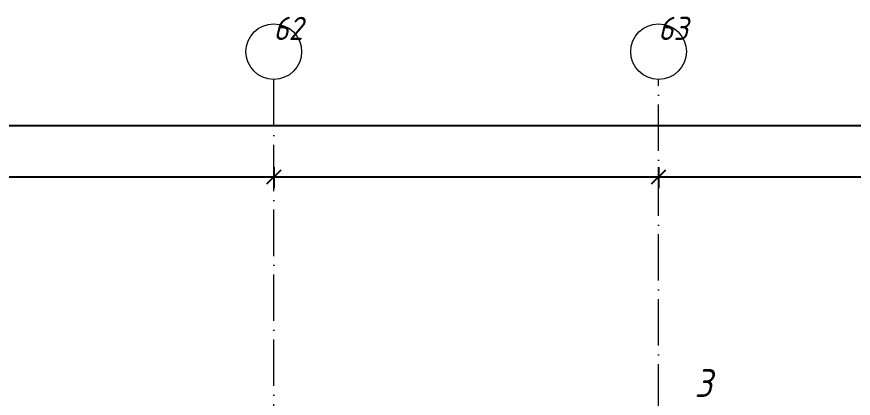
# Model space of a CAD drawing. Header units: millimetres. Extents: x -401725 to 250493, y 305116 to 802890.
# Drawn here: x 235263 to 244285, y 410995 to 415112 of the extents above; entities that cross this region are included whole.
import ezdxf

# ---------------------------------------------------------------- set-up
doc = ezdxf.new("R2010")
doc.units = ezdxf.units.MM
doc.linetypes.add('50_200_ШТРИХ_1Т_ш5_п1_п1_', pattern=[700, 500, -100, 0, -100])
for name, color, linetype, lineweight in [('A-____-____-DIMS', 7, 'Continuous', 9), ('G-____-____-SYMB', 7, 'Continuous', 9), ('S-GRID-____-IDEN', 7, 'Continuous', 9), ('S-GRID-____-OTLN-1', 7, '50_200_ШТРИХ_1Т_ш5_п1_п1_', 9)]:
    doc.layers.add(name, color=color, linetype=linetype, lineweight=lineweight)
doc.styles.add('ISOCPEUR_I', font='isocpeui.ttf', dxfattribs={"width": 0.9, "height": 2.5})
doc.styles.add('ISOCPEUR_I_10', font='isocpeui.ttf', dxfattribs={"width": 0.9, "height": 180})
doc.styles.add('ISOCPEUR_I_9', font='isocpeui.ttf', dxfattribs={"width": 0.9, "height": 250})
doc.dimstyles.new('ISO-2_5_0_9К_БОЛЬШОЙ_ОСИ', dxfattribs={"dimscale": 304.8, "dimtxt": 248.995294, "dimasz": 0.492126, "dimexe": 0.393701, "dimexo": 0, "dimgap": 0, "dimtad": 1, "dimdec": 0, "dimzin": 0, "dimdsep": 46, "dimtxsty": 'ISOCPEUR_I', "dimblk1": 'OBLIQUE', "dimblk2": 'OBLIQUE', "dimsah": 1, "dimcen": 0.09, "dimdle": 0.393701, "dimazin": 0, "dimtfac": 1, "dimtdec": 4, "dimtix": 1, "dimtmove": 0, "dimatfit": 3, "dimfxl": 1, "dimtvp": 1, "dimtolj": 1, "dimtzin": 0, "dimarcsym": 2})
doc.dimstyles.new('ISO-2_5_0_9К_БОЛЬШОЙ_ОСИ_2', dxfattribs={"dimscale": 304.8, "dimtxt": 248.995294, "dimasz": 0.492126, "dimexe": 0.393701, "dimexo": 0, "dimgap": 0, "dimtad": 1, "dimdec": 0, "dimzin": 0, "dimdsep": 46, "dimtxsty": 'ISOCPEUR_I_9', "dimblk1": 'OBLIQUE', "dimblk2": 'OBLIQUE', "dimsah": 1, "dimcen": 0.09, "dimdle": 0.393701, "dimazin": 0, "dimtfac": 1, "dimtdec": 4, "dimtix": 1, "dimtmove": 2, "dimatfit": 3, "dimfxl": 1, "dimtvp": 1, "dimtolj": 1, "dimtzin": 0, "dimarcsym": 2})

# ---------------------------------------------------------------- blocks, each defined once
blk = doc.blocks.new('Ось сетки - Круг_Ø6_00__ISO-2_5_0_9K_-25732049-АР1_План отверстий 3 этажа в осях 1-64_Ю-ЯЯ')
at = {"layer": 'S-GRID-____-IDEN'}
blk.add_circle((0, 0), 3, dxfattribs=at)
blk = doc.blocks.new('_Oblique')
at = {"color": 0, "linetype": 'ByBlock', "lineweight": -2}
blk.add_line((-0.5, -0.5), (0.5, 0.5), dxfattribs=at)
blk = doc.blocks.new('*D9675')
at = {"layer": 'A-____-____-DIMS', "color": 0, "lineweight": -2, "transparency": 16777216}
for p, q in [((233785.4, 413488.8), (233785.4, 413262.7)), ((238035.4, 413488.8), (238035.4, 413262.7)), ((233665.4, 413382.7), (238155.4, 413382.7))]:
    blk.add_line(p, q, dxfattribs=at)
at = {"layer": 'Defpoints', "color": 0, "transparency": 16777216}
for p in [(233785.4, 413488.8), (238035.4, 413488.8), (238035.4, 413382.7)]:
    blk.add_point(p, dxfattribs=at)
at = {"layer": 'A-____-____-DIMS', "color": 0, "lineweight": -2, "transparency": 16777216, "xscale": 150, "yscale": 150, "zscale": 150, "rotation": 180}
blk.add_blockref('_Oblique', (233785.4, 413382.7), dxfattribs=at)
at = {"layer": 'A-____-____-DIMS', "color": 0, "lineweight": -2, "transparency": 16777216, "xscale": 150, "yscale": 150, "zscale": 150}
blk.add_blockref('_Oblique', (238035.4, 413382.7), dxfattribs=at)
at = {"layer": 'A-____-____-DIMS', "color": 0, "transparency": 16777216, "insert": (235910.4, 413383.9), "char_height": 2.5, "width": 781.462, "attachment_point": 5, "style": 'ISOCPEUR_I'}
blk.add_mtext('\\A1;4250', dxfattribs=at)
blk = doc.blocks.new('*D9676')
at = {"layer": 'A-____-____-DIMS', "color": 0, "lineweight": -2, "transparency": 16777216}
for p, q in [((238035.4, 413488.8), (238035.4, 413262.7)), ((242185.4, 413488.8), (242185.4, 413262.7)), ((237915.4, 413382.7), (242305.4, 413382.7))]:
    blk.add_line(p, q, dxfattribs=at)
at = {"layer": 'Defpoints', "color": 0, "transparency": 16777216}
for p in [(238035.4, 413488.8), (242185.4, 413488.8), (242185.4, 413382.7)]:
    blk.add_point(p, dxfattribs=at)
at = {"layer": 'A-____-____-DIMS', "color": 0, "lineweight": -2, "transparency": 16777216, "xscale": 150, "yscale": 150, "zscale": 150, "rotation": 180}
blk.add_blockref('_Oblique', (238035.4, 413382.7), dxfattribs=at)
at = {"layer": 'A-____-____-DIMS', "color": 0, "lineweight": -2, "transparency": 16777216, "xscale": 150, "yscale": 150, "zscale": 150}
blk.add_blockref('_Oblique', (242185.4, 413382.7), dxfattribs=at)
at = {"layer": 'A-____-____-DIMS', "color": 0, "transparency": 16777216, "insert": (240110.4, 413383.9), "char_height": 2.5, "width": 724.002, "attachment_point": 5, "style": 'ISOCPEUR_I'}
blk.add_mtext('\\A1;4150', dxfattribs=at)
blk = doc.blocks.new('*D9677')
at = {"layer": 'A-____-____-DIMS', "color": 0, "lineweight": -2, "transparency": 16777216}
for p, q in [((242185.4, 413488.8), (242185.4, 413262.7)), ((245835.4, 413488.8), (245835.4, 413262.7)), ((242065.4, 413382.7), (245955.4, 413382.7))]:
    blk.add_line(p, q, dxfattribs=at)
at = {"layer": 'Defpoints', "color": 0, "transparency": 16777216}
for p in [(242185.4, 413488.8), (245835.4, 413488.8), (245835.4, 413382.7)]:
    blk.add_point(p, dxfattribs=at)
at = {"layer": 'A-____-____-DIMS', "color": 0, "lineweight": -2, "transparency": 16777216, "xscale": 150, "yscale": 150, "zscale": 150, "rotation": 180}
blk.add_blockref('_Oblique', (242185.4, 413382.7), dxfattribs=at)
at = {"layer": 'A-____-____-DIMS', "color": 0, "lineweight": -2, "transparency": 16777216, "xscale": 150, "yscale": 150, "zscale": 150}
blk.add_blockref('_Oblique', (245835.4, 413382.7), dxfattribs=at)
at = {"layer": 'A-____-____-DIMS', "color": 0, "transparency": 16777216, "insert": (244010.4, 413383.9), "char_height": 2.5, "width": 758.478, "attachment_point": 5, "style": 'ISOCPEUR_I'}
blk.add_mtext('\\A1;3650', dxfattribs=at)
blk = doc.blocks.new('*D9678')
at = {"layer": 'A-____-____-DIMS', "color": 0, "lineweight": -2, "transparency": 16777216}
for p, q in [((142335.4, 414041), (142335.4, 413814.9)), ((245835.4, 414041), (245835.4, 413814.9)), ((142215.4, 413934.9), (193568.8, 413934.9)), ((245955.4, 413934.9), (194447.8, 413934.9))]:
    blk.add_line(p, q, dxfattribs=at)
at = {"layer": 'Defpoints', "color": 0, "transparency": 16777216}
for p in [(142335.4, 414041), (245835.4, 414041), (245835.4, 413934.9)]:
    blk.add_point(p, dxfattribs=at)
at = {"layer": 'A-____-____-DIMS', "color": 0, "lineweight": -2, "transparency": 16777216, "xscale": 150, "yscale": 150, "zscale": 150, "rotation": 180}
blk.add_blockref('_Oblique', (142335.4, 413934.9), dxfattribs=at)
at = {"layer": 'A-____-____-DIMS', "color": 0, "lineweight": -2, "transparency": 16777216, "xscale": 150, "yscale": 150, "zscale": 150}
blk.add_blockref('_Oblique', (245835.4, 413934.9), dxfattribs=at)
at = {"layer": 'A-____-____-DIMS', "color": 0, "transparency": 16777216, "insert": (193468.2, 414261.5), "char_height": 250, "width": 1080.257, "attachment_point": 1, "line_spacing_factor": 1.149209, "style": 'ISOCPEUR_I_9'}
blk.add_mtext('\\A1;103500', dxfattribs=at)

msp = doc.modelspace()

# ---------------------------------------------------------------- linework, layer by layer
at = {"layer": 'S-GRID-____-OTLN-1'}
for p, q in [((238035.4376, 363523.2863), (238035.4376, 414435.0957)), ((242185.4376, 373058.9267), (242185.4376, 414435.0957))]:
    msp.add_line(p, q, dxfattribs=at)

# ---------------------------------------------------------------- block references
at = {"layer": 'S-GRID-____-IDEN', "xscale": 99.99999999999993, "yscale": 99.99999999999993, "zscale": 99.99999999999993}
for p in [(238035.4376, 414735.0957), (242185.4376, 414735.0957)]:
    msp.add_blockref('Ось сетки - Круг_Ø6_00__ISO-2_5_0_9K_-25732049-АР1_План отверстий 3 этажа в осях 1-64_Ю-ЯЯ', p, dxfattribs=at)

# ---------------------------------------------------------------- texts
at = {"layer": 'G-____-____-SYMB', "insert": (242573.0083, 411309.0181), "char_height": 300, "width": 256.54, "attachment_point": 1, "style": 'ISOCPEUR_I_10'}
msp.add_mtext('\\fISOCPEUR|b0|i1|c204|p34|;3', dxfattribs=at)
at = {"layer": 'S-GRID-____-IDEN', "char_height": 250, "width": 404.0505, "attachment_point": 1, "style": 'ISOCPEUR_I_9'}
for s, insert in [('62', (238032.1744, 415111.1241)), ('63', (242182.1744, 415111.1241))]:
    msp.add_mtext(s, dxfattribs=dict(at, insert=insert))

# ---------------------------------------------------------------- dimensions: what is measured, and where the dimension line sits
at = {"layer": 'A-____-____-DIMS'}
dim = msp.add_linear_dim(base=(245835.4376, 413934.9129), p1=(142335.4376, 414040.9789), p2=(245835.4376, 414040.9789), dimstyle='ISO-2_5_0_9К_БОЛЬШОЙ_ОСИ_2', override={"dimpost": '<>', "dimfxl": 103500}, dxfattribs=at)
dim.commit()
dim.dimension.update_dxf_attribs({"geometry": '*D9678', "text_midpoint": (194008.2879, 414094.8602), "dimtype": 160})
for base, p1, p2, override, picture, middle in [((238035.4376, 413382.6936), (233785.4376, 413488.7596), (238035.4376, 413488.7596), {"dimpost": '<>', "dimfxl": 4250}, '*D9675', (235910.4376, 413383.9436)), ((242185.4376, 413382.6936), (238035.4376, 413488.7596), (242185.4376, 413488.7596), {"dimpost": '<>', "dimfxl": 4150}, '*D9676', (240110.4376, 413383.9436)), ((245835.4376, 413382.6936), (242185.4376, 413488.7596), (245835.4376, 413488.7596), {"dimpost": '<>', "dimfxl": 3650}, '*D9677', (244010.4376, 413383.9436))]:
    dim = msp.add_linear_dim(base=base, p1=p1, p2=p2, dimstyle='ISO-2_5_0_9К_БОЛЬШОЙ_ОСИ', override=override, dxfattribs=at)
    dim.commit()
    dim.dimension.update_dxf_attribs({"geometry": picture, "text_midpoint": middle})

doc.saveas('drawing.dxf')
